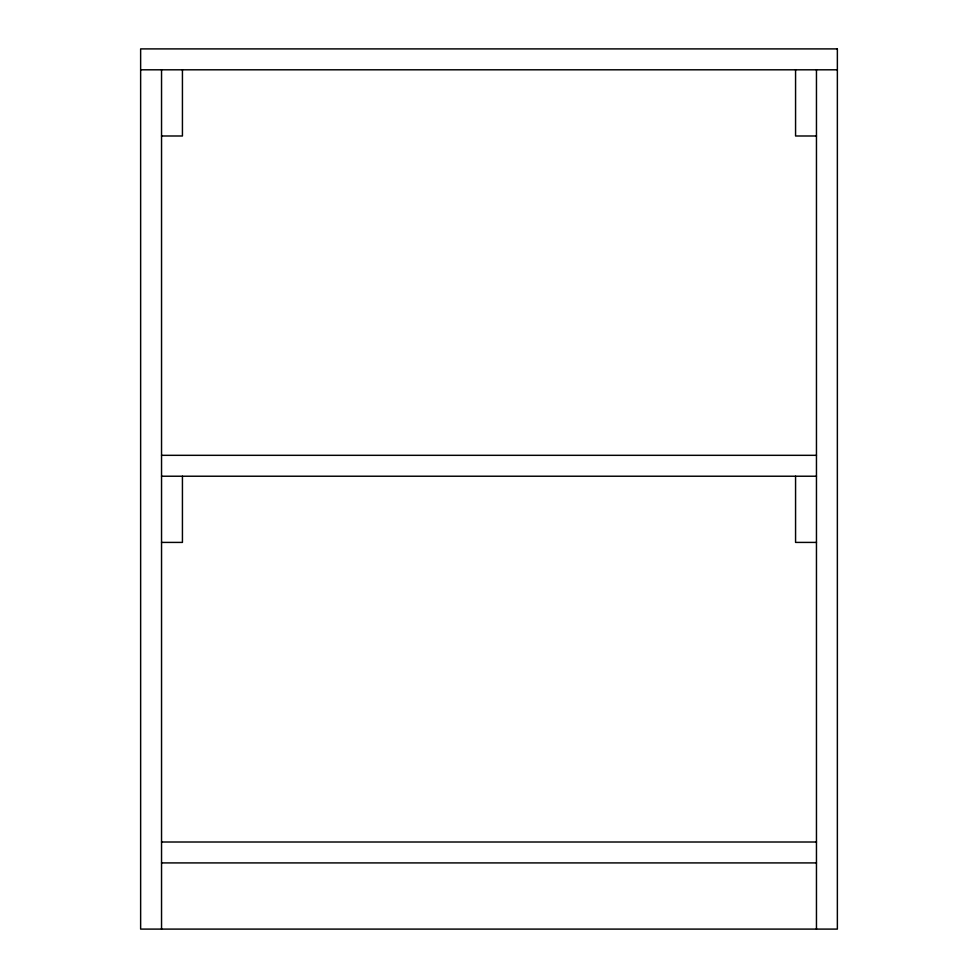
<?xml version="1.0" encoding="UTF-8"?>
<svg xmlns="http://www.w3.org/2000/svg" width="978" height="978" viewBox="0 0 978 978"><rect width="100%" height="100%" fill="white"/><g stroke="black" fill="none" stroke-linecap="round" stroke-linejoin="round"><path stroke-width="1.47" d="M140.636 69.805L837.364 69.805M161.541 135.991L182.434 135.991L182.434 69.805M816.459 135.991L795.566 135.991L795.566 69.805M161.541 455.32L816.459 455.32M161.541 476.225L816.459 476.225M161.541 542.411L182.434 542.411L182.434 476.225M816.459 542.411L795.566 542.411L795.566 476.225M161.541 842.009L816.459 842.009M161.541 862.914L816.459 862.914M816.459 69.805L816.459 929.1M161.541 69.805L161.541 929.1M837.364 48.9L140.636 48.9L140.636 929.1L837.364 929.1L837.364 48.9"/></g></svg>
